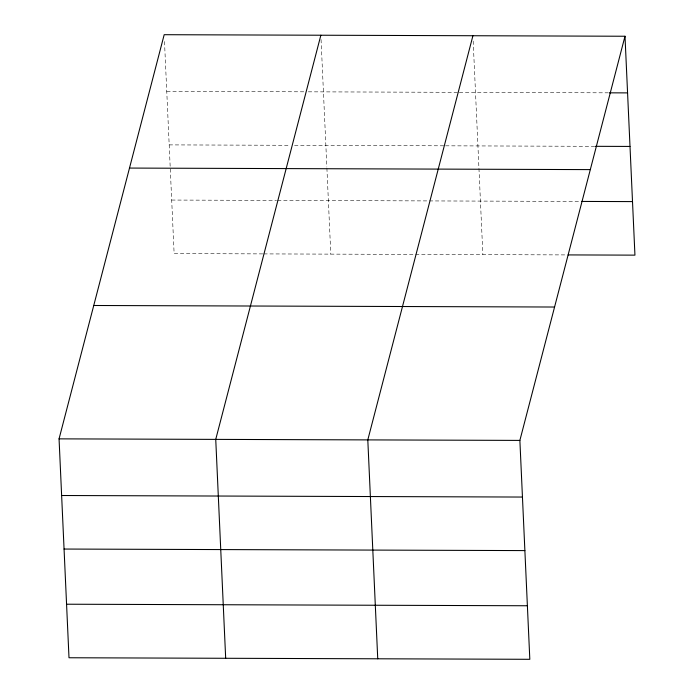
<?xml version="1.0" encoding="UTF-8"?>
<svg xmlns="http://www.w3.org/2000/svg" width="694" height="694" viewBox="0 0 694 694"><rect width="100%" height="100%" fill="white"/><g stroke="black" fill="none" stroke-linecap="round" stroke-linejoin="round"><path stroke-width="0.52" stroke-dasharray="3.47 2.6" d="M166.76 91.348L303.989 91.808M308.31 91.825L458.248 92.328M459.324 92.328L608.152 92.831M169.189 144.89L290.205 145.298M294.534 145.315L444.498 145.809M445.574 145.818L595.487 146.321M171.696 200.054L276.507 200.41M277.583 200.41L580.739 201.425M262.731 253.891L174.125 253.596L164.426 40.044M263.807 253.9L566.989 254.915M473.169 41.076L482.868 254.629M321.053 39.497L326.848 167.046M326.9 168.13L330.804 254.125"/><path stroke-width="1.04" d="M624.999 36.244L519.875 440.404L529.817 659.3L69.001 657.756L59.059 438.86L164.183 34.7L624.999 36.244L634.941 255.14L568.074 254.915M320.862 35.221L215.739 439.38L225.68 658.285M472.926 35.732L367.803 439.892L377.744 658.788M609.237 92.831L627.567 92.892M595.487 146.321L629.996 146.434M129.5 168.069L590.308 169.614M581.815 201.434L632.503 201.598M93.751 305.49L554.567 307.026M59.059 438.86L519.875 440.404M61.636 495.507L522.443 497.051M64.065 549.049L524.872 550.594M66.572 604.214L527.379 605.758"/></g></svg>
